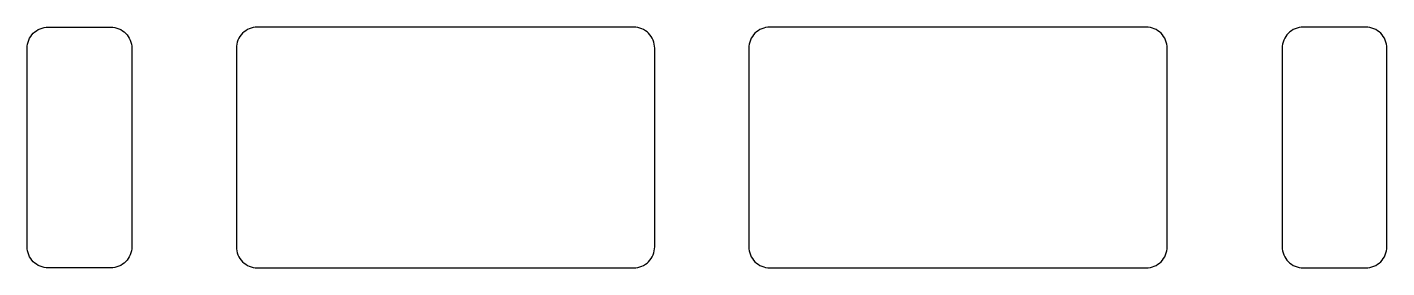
# Model space of a CAD drawing. Header units: millimetres. Extents: x 0 to 130, y 0 to 23.
import ezdxf

# ---------------------------------------------------------------- set-up
doc = ezdxf.new("R2010")
doc.units = ezdxf.units.MM
doc.layers.get('0').update_dxf_attribs({"linetype": 'CONTINUOUS'})

msp = doc.modelspace()

# ---------------------------------------------------------------- linework, layer by layer
for points in [[(8, 0), (2, 0, -0.414214), (0, 2), (0, 21, -0.414214), (2, 23), (8, 23, -0.414214), (10, 21), (10, 2, -0.414214)], [(58, 23), (22, 23, 0.414214), (20, 21), (20, 2, 0.414214), (22, 0), (58, 0, 0.414214), (60, 2), (60, 21, 0.414214)], [(107, 23), (71, 23, 0.414214), (69, 21), (69, 2, 0.414214), (71, 0), (107, 0, 0.414214), (109, 2), (109, 21, 0.414214)], [(128, 23), (122, 23, 0.414214), (120, 21), (120, 2, 0.414214), (122, 0), (128, 0, 0.414214), (130, 2), (130, 21, 0.414214)]]:
    msp.add_lwpolyline(points, format="xyb", close=True)

doc.saveas('drawing.dxf')
